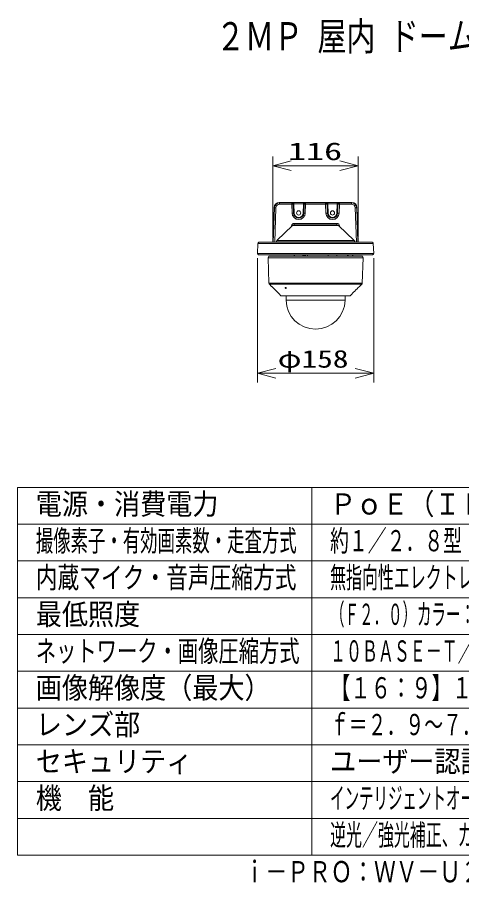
# Model space of a CAD drawing. Units: millimetres on the paper. Extents: x -63 to 65, y -59 to 59.
# Drawn here: x -62.5 to -2.1, y -59 to 59.3 of the extents above; entities that cross this region are included whole.
import ezdxf
from ezdxf.enums import TextEntityAlignment as Align

# ---------------------------------------------------------------- set-up
doc = ezdxf.new("R2010")
doc.units = ezdxf.units.MM
doc.layers.add('0-0_MOJI1', color=7, linetype='Continuous')
doc.layers.add('0-4_相当品', color=4, linetype='Continuous')
for name, color, linetype, lineweight in [('0-1_GAIKEI', 4, 'Continuous', 9), ('0-2_SUNPO', 7, 'Continuous', 9), ('0-3_0', 7, 'Continuous', 9), ('0-5_WAKU', 4, 'Continuous', 9)]:
    doc.layers.add(name, color=color, linetype=linetype, lineweight=lineweight)
doc.styles.add('ＭＳ ゴシック', font='')
doc.styles.get('ＭＳ ゴシック').set_extended_font_data('MS Gothic')

# ---------------------------------------------------------------- blocks, each defined once
blk = doc.blocks.new('_Open30')
at = {"layer": '0-3_0'}
blk.add_line((0, 0), (-1, 0), dxfattribs=at)
blk.add_lwpolyline([(-1, 0.2679), (0, 0), (-1, -0.2679)], dxfattribs=at)

msp = doc.modelspace()

# ---------------------------------------------------------------- linework, layer by layer
at = {"layer": '0-1_GAIKEI'}
for p, q in [((-27.772, 28.739), (-27.607, 33.468)), ((-27.772, 28.739), (-27.607, 33.468)), ((-27.729, 28.739), (-27.57, 33.43)), ((-27.607, 33.468), (-27.57, 33.43)), ((-27.529, 28.739), (-27.371, 33.43)), ((-26.908, 34.143), (-26.872, 34.106)), ((-26.872, 34.106), (-25.223, 34.106)), ((-26.872, 33.913), (-26.872, 34.106)), ((-25.223, 34.124), (-25.223, 34.106)), ((-25.18, 32.696), (-25.223, 33.913)), ((-25.024, 33.931), (-25.023, 33.913)), ((-24.98, 32.696), (-25.023, 33.913)), ((-24.924, 34.134), (-23.638, 34.134)), ((-24.924, 33.936), (-24.924, 34.134)), ((-24.924, 33.936), (-23.638, 33.936)), ((-24.924, 33.936), (-24.88, 32.698)), ((-23.638, 33.936), (-23.681, 32.698)), ((-23.638, 33.936), (-23.638, 34.134)), ((-23.581, 32.696), (-23.539, 33.913)), ((-23.538, 33.931), (-23.539, 33.913)), ((-23.381, 32.696), (-23.339, 33.913)), ((-23.338, 34.124), (-23.339, 34.106)), ((-23.339, 34.106), (-20.623, 34.106)), ((-23.339, 33.913), (-23.339, 34.106)), ((-20.623, 34.124), (-20.623, 34.106)), ((-20.58, 32.696), (-20.623, 33.913)), ((-20.424, 33.931), (-20.423, 33.913)), ((-20.38, 32.696), (-20.423, 33.913)), ((-20.324, 34.134), (-19.038, 34.134)), ((-20.324, 33.936), (-20.324, 34.134)), ((-20.324, 33.936), (-19.038, 33.936)), ((-20.324, 33.936), (-20.28, 32.698)), ((-19.038, 33.936), (-19.081, 32.698)), ((-19.038, 33.936), (-19.038, 34.134)), ((-18.981, 32.696), (-18.939, 33.913)), ((-18.938, 33.931), (-18.939, 33.913)), ((-18.781, 32.696), (-18.739, 33.913)), ((-18.738, 34.124), (-18.739, 34.106)), ((-18.739, 34.106), (-17.09, 34.106)), ((-18.739, 33.913), (-18.739, 34.106)), ((-18.739, 33.913), (-17.09, 33.913)), ((-17.054, 34.143), (-17.09, 34.106)), ((-17.09, 33.913), (-17.09, 34.106)), ((-16.433, 28.739), (-16.591, 33.43)), ((-16.355, 33.468), (-16.391, 33.43)), ((-16.233, 28.739), (-16.391, 33.43)), ((-25.239, 30.896), (-25.236, 30.957)), ((-18.853, 31.021), (-25.109, 31.021)), ((-24.892, 31.288), (-24.892, 31.095)), ((-19.07, 31.288), (-24.892, 31.288)), ((-24.884, 31.095), (-24.883, 31.095)), ((-19.078, 31.095), (-19.079, 31.095)), ((-19.07, 31.288), (-19.07, 31.095)), ((-18.723, 30.896), (-18.726, 30.957)), ((-14.133, 28.552), (-29.828, 28.552)), ((-27.32, 28.8), (-16.642, 28.8)), ((-27.238, 28.982), (-16.724, 28.982)), ((-29.875, 27.2), (-14.086, 27.2)), ((-28.444, 26.631), (-15.518, 26.631)), ((-24.81, 27.031), (-24.925, 26.831)), ((-24.81, 27.031), (-23.752, 27.031)), ((-23.752, 27.031), (-23.637, 26.831)), ((-23.652, 26.857), (-23.649, 26.982)), ((-23.529, 26.831), (-23.527, 26.982)), ((-23.343, 26.982), (-23.527, 26.982)), ((-23.339, 26.831), (-23.343, 26.982)), ((-23.341, 27.045), (-23.336, 26.831)), ((-23.076, 26.831), (-23.079, 26.982)), ((-20.21, 27.031), (-20.325, 26.831)), ((-20.21, 27.031), (-19.152, 27.031)), ((-19.152, 27.031), (-19.037, 26.831)), ((-17.526, 27.039), (-17.678, 26.831)), ((-17.526, 27.039), (-17.001, 27.039)), ((-17.001, 27.039), (-16.85, 26.831)), ((-15.639, 23.166), (-28.323, 23.166)), ((-26.119, 22.56), (-26.121, 22.579)), ((-26.081, 22.585), (-26.115, 22.524)), ((-26.114, 22.524), (-26.115, 22.524)), ((-26.114, 22.524), (-26.072, 22.583)), ((-25.987, 22.524), (-25.987, 22.524)), ((-26.7, 21.467), (-17.262, 21.467)), ((-17.971, 20.861), (-25.99, 20.861))]:
    msp.add_line(p, q, dxfattribs=at)
at = {"layer": '0-1_GAIKEI', "color": 7}
for p, q in [((-26.908, 34.143), (-17.054, 34.143)), ((-26.908, 34.143), (-17.054, 34.143)), ((-16.189, 28.739), (-16.355, 33.468)), ((-25.109, 31.021), (-27.238, 28.982)), ((-19.039, 31.095), (-24.923, 31.095)), ((-18.853, 31.021), (-16.724, 28.982)), ((-29.828, 28.552), (-29.875, 27.2)), ((-14.291, 28.739), (-29.671, 28.739)), ((-27.32, 28.8), (-27.322, 28.739)), ((-16.642, 28.8), (-16.64, 28.739)), ((-14.133, 28.552), (-14.086, 27.2)), ((-29.726, 27.045), (-14.236, 27.045)), ((-28.337, 26.831), (-28.444, 26.631)), ((-28.323, 23.166), (-28.444, 26.631)), ((-15.624, 26.831), (-28.337, 26.831)), ((-15.639, 23.166), (-15.518, 26.631)), ((-15.624, 26.831), (-15.518, 26.631)), ((-27.952, 22.719), (-28.264, 23.032)), ((-15.698, 23.032), (-28.264, 23.032)), ((-27.952, 22.719), (-27.952, 22.726)), ((-16.01, 22.719), (-15.698, 23.032)), ((-26.959, 21.742), (-26.958, 21.737)), ((-26.95, 21.73), (-26.95, 21.717)), ((-26.7, 21.467), (-26.95, 21.717)), ((-17.297, 21.453), (-26.665, 21.453)), ((-25.99, 20.861), (-26.001, 21.453)), ((-17.971, 20.861), (-17.961, 21.453)), ((-17.262, 21.467), (-17.012, 21.717)), ((-17.003, 21.742), (-17.001, 21.744)), ((-17.003, 21.737), (-17.003, 21.742)), ((-16.821, 21.934), (-16.821, 21.934))]:
    msp.add_line(p, q, dxfattribs=at)
at = {"layer": '0-1_GAIKEI'}
for points in [[(-26.872, 33.913), (-25.223, 33.913), (-25.223, 34.106)], [(-23.339, 33.913), (-20.623, 33.913), (-20.623, 34.106)], [(-25.987, 22.524), (-26, 22.54), (-26.026, 22.561), (-26.055, 22.577), (-26.078, 22.585), (-26.1, 22.587), (-26.109, 22.585), (-26.116, 22.582), (-26.126, 22.573), (-26.129, 22.56)], [(-26.115, 22.524), (-26.118, 22.552), (-26.119, 22.56)], [(-25.987, 22.524), (-25.976, 22.503), (-25.973, 22.493), (-25.973, 22.484), (-25.977, 22.472), (-25.988, 22.463), (-26.004, 22.46), (-26.019, 22.461), (-26.035, 22.465), (-26.052, 22.472), (-26.068, 22.481), (-26.094, 22.501), (-26.114, 22.524)]]:
    msp.add_lwpolyline(points, dxfattribs=at)
at = {"layer": '0-1_GAIKEI', "color": 7}
for points in [[(-27.78, 22.568), (-27.89, 22.674), (-27.935, 22.714), (-27.949, 22.725), (-27.951, 22.726), (-27.951, 22.726), (-27.951, 22.726), (-27.952, 22.726), (-27.952, 22.726)], [(-27.78, 22.568), (-27.89, 22.673), (-27.945, 22.722)], [(-16.182, 22.568), (-16.071, 22.674), (-16.026, 22.714), (-16.013, 22.725), (-16.011, 22.726), (-16.01, 22.726), (-16.01, 22.726), (-16.01, 22.726), (-16.01, 22.726), (-16.01, 22.719)], [(-16.017, 22.722), (-16.069, 22.676), (-16.178, 22.571), (-16.182, 22.568)], [(-26.95, 21.73), (-26.951, 21.731), (-26.952, 21.734), (-26.966, 21.752), (-26.989, 21.777), (-27.045, 21.837), (-27.141, 21.934), (-27.141, 21.934)], [(-27.141, 21.934), (-27.029, 21.82), (-26.973, 21.758), (-26.956, 21.738)], [(-17.012, 21.717), (-17.011, 21.73), (-17.011, 21.731), (-17.009, 21.734), (-16.995, 21.752), (-16.973, 21.777), (-16.917, 21.837), (-16.821, 21.934)], [(-17.006, 21.738), (-16.955, 21.796), (-16.86, 21.895), (-16.821, 21.934)]]:
    msp.add_lwpolyline(points, dxfattribs=at)
at = {"layer": '0-1_GAIKEI'}
for centre in [(-24.281, 32.72), (-19.681, 32.72)]:
    msp.add_circle(centre, 0.287, dxfattribs=at)
for centre, radius, start, end in [((-26.908, 33.444), 0.7, 90, 178.0063), ((-26.908, 33.444), 0.699, 90, 178.0119), ((-26.872, 33.407), 0.699, 90, 178.07317), ((-26.872, 33.414), 0.499, 90, 178.13558), ((-17.09, 33.407), 0.699, 1.92683, 90), ((-17.09, 33.414), 0.499, 1.86442, 90), ((-24.281, 32.727), 0.9, 182, 358), ((-24.281, 32.72), 0.7, 182, 358), ((-24.281, 32.719), 0.6, 182, 358), ((-19.681, 32.727), 0.9, 182, 358), ((-19.681, 32.72), 0.7, 182, 358), ((-19.681, 32.719), 0.6, 182, 358), ((-24.892, 30.944), 0.344, 90, 177.75425), ((-19.07, 30.944), 0.344, 2.24574, 90), ((-24.723, 26.981), 0.1, 139.68518, 150), ((-23.839, 26.981), 0.1, 30, 40.31482), ((-20.123, 26.981), 0.1, 139.68518, 150), ((-19.239, 26.981), 0.1, 30, 40.31482), ((-17.445, 26.981), 0.1, 139.68518, 144), ((-17.082, 26.981), 0.1, 36, 40.31482)]:
    msp.add_arc(centre, radius, start, end, dxfattribs=at)
at = {"layer": '0-1_GAIKEI', "color": 7}
for centre, radius, start, end in [((-17.054, 33.444), 0.7, 1.9937, 90), ((-17.054, 33.444), 0.699, 1.9881, 90), ((-24.923, 30.827), 0.268, 90, 133.75464), ((-19.039, 30.827), 0.268, 46.24537, 90), ((-29.628, 28.545), 0.2, 106.45049, 178), ((-29.671, 28.689), 0.05, 90, 106.45041), ((-27.054, 28.79), 0.266, 133.75464, 178), ((-16.908, 28.79), 0.266, 2, 46.24536), ((-14.291, 28.689), 0.05, 73.54959, 90), ((-14.333, 28.545), 0.2, 2, 73.54951), ((-29.726, 27.195), 0.15, 178, 270), ((-14.236, 27.195), 0.15, 270, 2), ((-28.123, 23.173), 0.2, 182, 225), ((-27.931, 22.741), 0.03, 225.00032, 270), ((-27.93, 22.748), 0.03, 225.10044, 246.35828), ((500.745, 555.208), 750.363, 225.22218, 225.29093), ((495.846, 550.293), 743.423, 225.22343, 225.29281), ((500.672, 555.134), 750.259, 225.22218, 225.29094), ((-539.807, 550.293), 743.423, 314.70719, 314.77657), ((-544.634, 555.134), 750.259, 314.70906, 314.77781), ((-544.739, 555.24), 750.408, 314.70908, 314.77781), ((-16.031, 22.741), 0.03, 270, 314.99971), ((-16.031, 22.748), 0.03, 293.69961, 314.89958), ((-15.839, 23.173), 0.2, 315, 358), ((-26.928, 21.738), 0.03, 182.99992, 225.00019), ((-26.929, 21.751), 0.0299, 204.11062, 225.23111), ((-26.665, 21.503), 0.05, 225, 270), ((-17.297, 21.503), 0.05, 270, 315), ((-17.033, 21.751), 0.0299, 314.769, 335.86855), ((-17.033, 21.738), 0.03, 314.99959, 357.00019), ((-21.981, 20.931), 4.01, 181, 359)]:
    msp.add_arc(centre, radius, start, end, dxfattribs=at)
at = {"layer": '0-1_GAIKEI'}
for centre, major_axis, ratio, start_param, end_param in [((-27.371, 33.423), (0.2, -0.007), 0.03488, 1.5719726, 3.1066861), ((-24.923, 34.124), (0.3, 0), 0.034911, 1.572322, 3.1428136), ((-25.223, 33.924), (0.2, 0.007), 0.99939, 6.2831853, 7.8190963), ((-25.223, 33.906), (0.2, 0.007), 0.99939, 6.2831853, 7.8190963), ((-25.223, 33.906), (0.2, 0.007), 0.034878, 6.2831853, 7.8527637), ((-24.923, 33.924), (0.1, -0.007), 0.120956, 1.583966, 3.1544579), ((-23.638, 34.124), (0.3, 0), 0.034911, 6.2819643, 7.852456), ((-23.638, 33.924), (0.1, 0.007), 0.120956, 6.27032, 7.8408134), ((-23.339, 33.906), (-0.2, 0.007), 0.99939, 4.7472743, 6.2831853), ((-23.339, 33.906), (-0.2, 0.007), 0.034878, 4.713607, 6.2831853), ((-23.338, 33.924), (-0.2, 0.007), 0.99939, 4.7472743, 6.2831853), ((-20.323, 34.124), (0.3, 0), 0.034911, 1.572322, 3.1428136), ((-20.623, 33.924), (0.2, 0.007), 0.99939, 6.2831853, 7.8190963), ((-20.623, 33.906), (0.2, 0.007), 0.99939, 6.2831853, 7.8190963), ((-20.623, 33.906), (0.2, 0.007), 0.034878, 6.2831853, 7.8527637), ((-20.323, 33.924), (0.1, -0.007), 0.120956, 1.583966, 3.1544579), ((-19.038, 34.124), (0.3, 0), 0.034911, 6.2819643, 7.852456), ((-19.038, 33.924), (0.1, 0.007), 0.120956, 6.27032, 7.8408134), ((-18.739, 33.906), (-0.2, 0.007), 0.99939, 4.7472743, 6.2831853), ((-18.739, 33.906), (-0.2, 0.007), 0.034878, 4.713607, 6.2831853), ((-18.738, 33.924), (-0.2, 0.007), 0.99939, 4.7472743, 6.2831853), ((-16.591, 33.423), (-0.2, -0.007), 0.03488, 3.1764992, 4.7112127), ((-25.18, 32.689), (0.2, 0.007), 0.034878, 6.2831853, 7.8527637), ((-24.88, 32.699), (0.0999, 0.0035), 0.008721, 3.1415927, 4.7120844), ((-23.681, 32.699), (-0.0999, 0.0035), 0.008721, 1.5711009, 3.1415927), ((-23.381, 32.689), (-0.2, 0.007), 0.034878, 4.713607, 6.2831853), ((-20.58, 32.689), (0.2, 0.007), 0.034878, 6.2831853, 7.8527637), ((-20.28, 32.699), (0.0999, 0.0035), 0.008721, 3.1415927, 4.7120844), ((-19.081, 32.699), (-0.0999, 0.0035), 0.008721, 1.5711009, 3.1415927), ((-18.781, 32.689), (-0.2, 0.007), 0.034878, 4.713607, 6.2831853), ((-25.236, 30.964), (-0.2, 0.008), 0.034873, 1.5721639, 1.8734101), ((-18.726, 30.964), (0.2, 0.008), 0.034873, 4.4097754, 4.7110214), ((-23.629, 26.981), (0.002, 0.1), 0.207369, 0.8708714, 1.5570431), ((-23.548, 26.981), (-0.002, -0.1), 0.207369, 1.5919497, 2.2781255), ((-23.363, 26.981), (-0.002, 0.1), 0.207369, 4.7261422, 5.4123139), ((-23.177, 26.981), (0.0083, -0.0997), 0.977954, 1.5066877, 2.1928573), ((-26.05, 22.523), (-0.0742, 0.0526), 0.492971, 0.3477749, 0.9402422)]:
    msp.add_ellipse(centre, major_axis=major_axis, ratio=ratio, start_param=start_param, end_param=end_param, dxfattribs=at)
at = {"layer": '0-2_SUNPO'}
for p, q in [((-27.779, 29.364), (-27.779, 40.393)), ((-16.183, 29.364), (-16.183, 40.393)), ((-25.279, 39.143), (-18.683, 39.143)), ((-29.875, 26.575), (-29.875, 9.671)), ((-14.086, 26.575), (-14.086, 9.671)), ((-27.375, 10.921), (-16.586, 10.921))]:
    msp.add_line(p, q, dxfattribs=at)
at = {"layer": '0-5_WAKU', "color": 3}
for p, q in [((-62.509, -54.601), (-62.509, -4.601)), ((-62.509, -4.601), (62.491, -4.601)), ((-22.509, -54.601), (-22.509, -4.601)), ((-62.509, -54.601), (62.491, -54.601))]:
    msp.add_line(p, q, dxfattribs=at)
at = {"layer": '0-5_WAKU'}
for p, q in [((-62.509, -9.601), (62.491, -9.601)), ((-62.509, -14.601), (62.491, -14.601)), ((62.491, -19.601), (-62.509, -19.601)), ((62.491, -24.601), (-62.509, -24.601)), ((62.491, -29.601), (-62.509, -29.601)), ((62.491, -34.601), (-62.509, -34.601)), ((-62.509, -39.601), (62.491, -39.601)), ((-62.509, -44.601), (62.491, -44.601)), ((-62.509, -49.601), (62.491, -49.601))]:
    msp.add_line(p, q, dxfattribs=at)

# ---------------------------------------------------------------- block references
at = {"layer": '0-2_SUNPO', "xscale": 2.5, "yscale": 2.5, "rotation": 180}
for p in [(-27.779, 39.143), (-29.875, 10.921)]:
    msp.add_blockref('_Open30', p, dxfattribs=at)
at = {"layer": '0-2_SUNPO', "xscale": 2.5, "yscale": 2.5}
for p in [(-16.183, 39.143), (-14.086, 10.921)]:
    msp.add_blockref('_Open30', p, dxfattribs=at)

# ---------------------------------------------------------------- texts
at = {"layer": '0-0_MOJI1', "style": 'ＭＳ ゴシック'}
for s, height, width, p in [('２ＭＰ 屋内 ドームカメラ マイク付（壁取付金具付）', 3.849, 0.75, (-35.509, 53.659)), ('電源・消費電力', 2.889, 0.9, (-60.009, -9.156)), ('ＰｏＥ（ＩＥＥＥ８０２．３ａｆ準拠）約５．８Ｗ', 2.889, 0.9, (-20.009, -9.156)), ('撮像素子・有効画素数・走査方式', 2.889, 0.6, (-60.009, -14.156)), ('約１／２．８型 ＣＭＯＳセンサー・約２１０万画素・プログレッシブ', 2.889, 0.65, (-20.009, -14.156)), ('内蔵マイク・音声圧縮方式', 2.886, 0.75, (-60.009, -19.156)), ('無指向性エレクトレットコンデンサマイク・Ｇ．７２６、Ｇ．７１１、ＡＡＣ－ＬＣ', 2.889, 0.55, (-20.009, -19.156)), ('最低照度', 2.889, 0.9, (-60.009, -24.156)), ('（Ｆ２．０）カラー：０．００６ｌｘ、白黒：０．００２５ｌｘ／０ｌｘ（ＩＲ ＬＥＤ点灯時）', 2.886, 0.5, (-20.009, -24.156)), ('ネットワーク・画像圧縮方式', 2.889, 0.7, (-60.009, -29.156)), ('１０ＢＡＳＥ－Ｔ／１００ＢＡＳＥ－ＴＸ・Ｈ．２６５、Ｈ．２６４、ＪＰＥＧ', 2.889, 0.55, (-20.009, -29.156)), ('画像解像度（最大）', 2.889, 0.9, (-60.009, -34.156)), ('【１６：９】１９２０×１０８０【４：３】１６００×１２００', 2.889, 0.7, (-20.009, -34.156)), ('レンズ部', 2.889, 0.9, (-60.009, -39.156)), ('ｆ＝２．９～７．３ｍｍ（２．５倍、電動ズーム／電動フォーカス）', 2.886, 0.65, (-20.009, -39.156)), ('セキュリティ', 2.889, 0.9, (-60.009, -44.156)), ('ユーザー認証／ホスト認証／ＨＴＴＰＳ', 2.889, 0.9, (-20.009, -44.156)), ('インテリジェントオート、スーパーダイナミック、スマートコーディング、ＩＲ ＬＥＤ、', 2.886, 0.5, (-20.009, -49.156)), ('機\u3000能', 2.889, 0.9, (-60.009, -49.156)), ('逆光／強光補正、カラー／白黒切換、動作検知、妨害検知、ＭｉｃｒｏＳＤスロット', 2.889, 0.55, (-20.009, -54.156))]:
    msp.add_text(s, height=height, dxfattribs=dict(at, width=width)).set_placement(p, align=Align.BOTTOM_LEFT)
at = {"layer": '0-2_SUNPO', "style": 'ＭＳ ゴシック'}
for s, width, p in [('116', 1.5, (-25.731, 39.181)), ('φ158', 1.3, (-27.124, 10.958))]:
    msp.add_text(s, height=2.405, dxfattribs=dict(at, width=width)).set_placement(p, align=Align.BOTTOM_LEFT)
at = {"layer": '0-4_相当品', "style": 'ＭＳ ゴシック', "width": 0.75}
msp.add_text('ｉ－ＰＲＯ：ＷＶ－Ｕ２１３００－Ｖ２Ｌ＋ＷＶ－ＱＷＬ５００－ＷＵＸ', height=2.886, dxfattribs=at).set_placement((-31.749, -59.156), align=Align.BOTTOM_LEFT)

doc.saveas('drawing.dxf')
